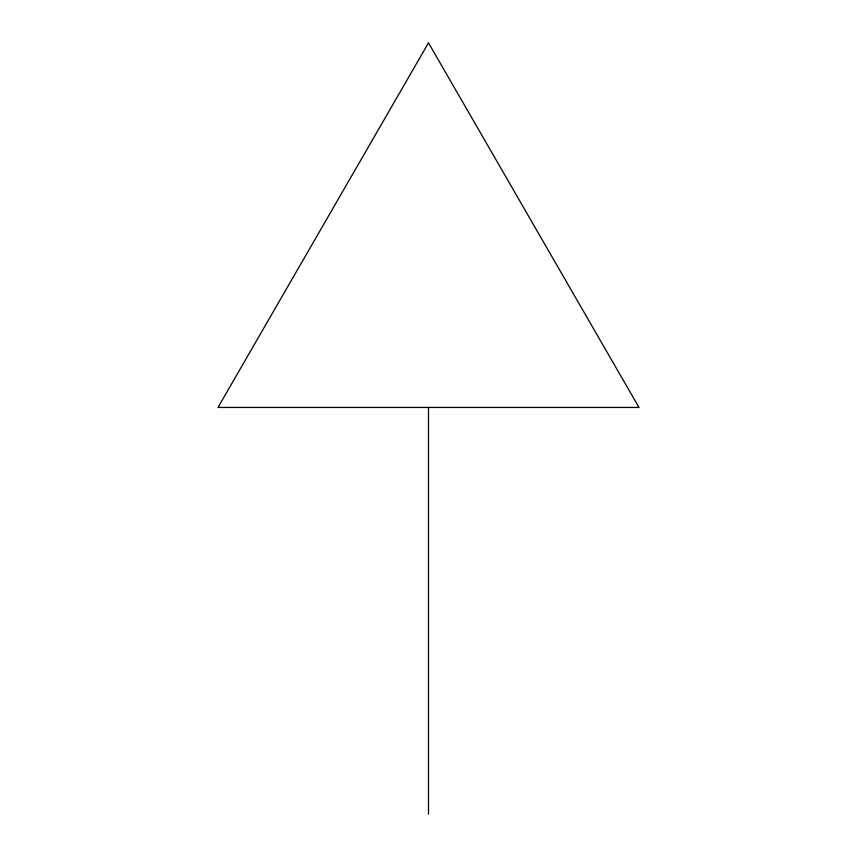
<?xml version="1.0" encoding="UTF-8"?>
<svg xmlns="http://www.w3.org/2000/svg" width="857" height="857" viewBox="0 0 857 857"><rect width="100%" height="100%" fill="white"/><g stroke="black" fill="none" stroke-linecap="round" stroke-linejoin="round"><path stroke-width="1.29" d="M428.5 407.45L428.5 814.15M428.5 42.85L217.999 407.45L639.001 407.45L428.5 42.85"/></g></svg>
